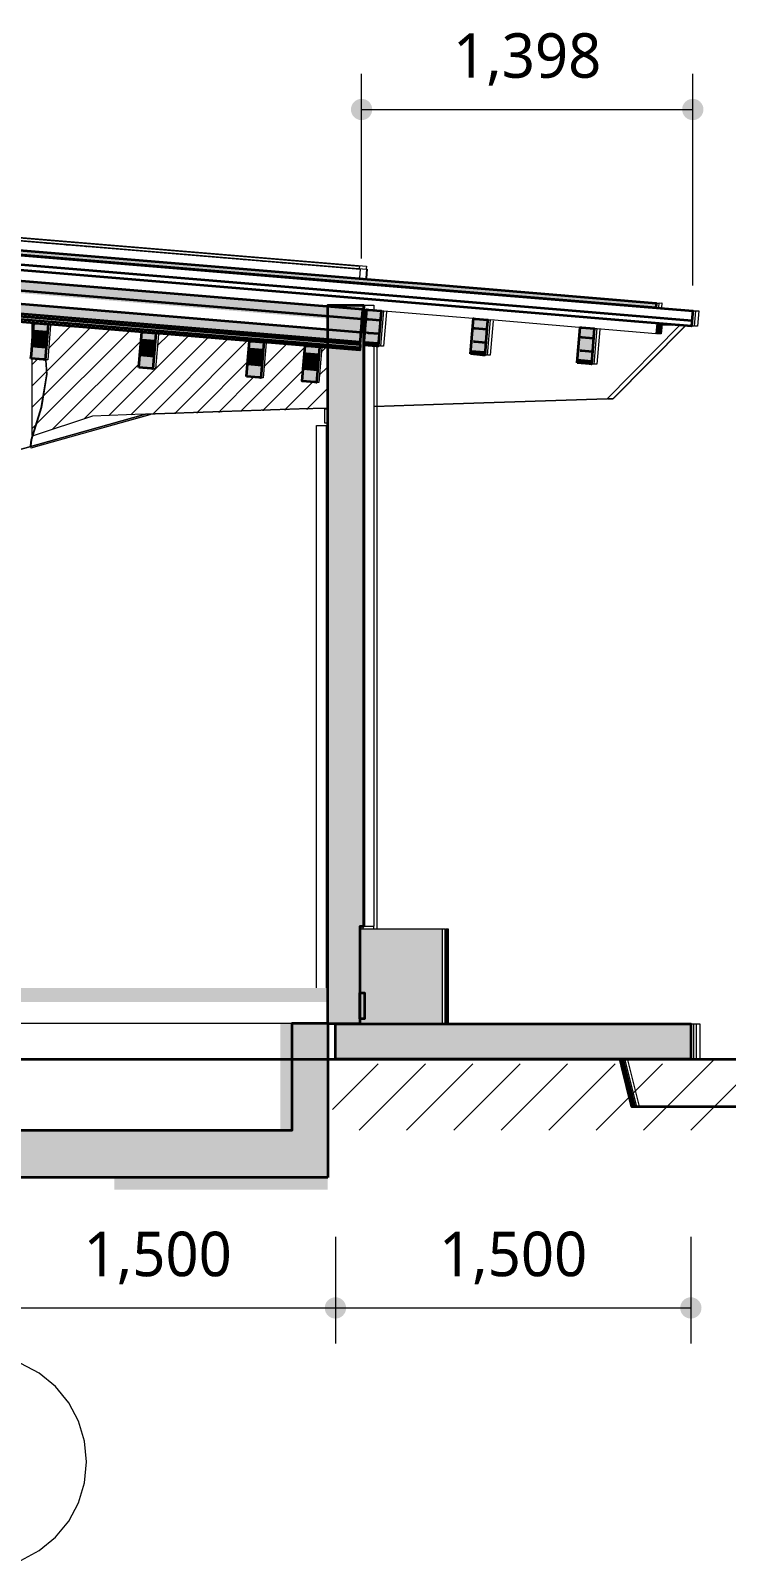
# Model space of a CAD drawing. Header units: millimetres. Extents: x 0 to 135734, y 0 to 59400.
# Drawn here: x 52314 to 55250, y 23384 to 29842 of the extents above; entities that cross this region are included whole.
import ezdxf

# ---------------------------------------------------------------- set-up
doc = ezdxf.new("R2010")
doc.units = ezdxf.units.MM
for name, color, linetype, lineweight in [('01_切断（構造・壁）', 7, 'Continuous', 35), ('02_切断（家具）', 8, 'Continuous', 18), ('04_切断（機械室などの塊）', 7, 'Continuous', 35), ('05_断熱（仮）', 2, 'Continuous', 9), ('10_見えがかり', 7, 'Continuous', 13), ('11_見えがかり（家具）', 8, 'Continuous', 9), ('12_見えがかり（ガラス）', 5, 'Continuous', 9), ('14_鏡面', 8, 'Continuous', 9), ('15_地盤', 8, 'Continuous', 9), ('41_通り芯の符号', 1, 'Continuous', 13), ('50_寸法', 3, 'Continuous', 9)]:
    doc.layers.add(name, color=color, linetype=linetype, lineweight=lineweight)
doc.styles.add('JP', font='NotoSansCJKjp-Regular.otf')

msp = doc.modelspace()

# ---------------------------------------------------------------- hatches: boundary and pattern name
at = {"layer": '01_切断（構造・壁）'}
for color, points in [(7, [(54952.6, 28671.5), (54952, 28671.6), (53961.6, 28754.1), (53867, 28762), (43350.9, 29638.3), (43286.6, 29643.7), (42052.8, 29746.5), (42052.9, 29748.5), (42054.4, 29766.4), (43288.3, 29663.5), (43352.6, 29658.2), (53868.7, 28781.9), (53963.2, 28774), (54953.6, 28691.4), (54954.2, 28691.4), (54954, 28688.6)]), (7, [(53599.6, 28683.7), (53702.9, 28683.7), (53706.4, 28683.7), (53717.9, 28683.7), (53717.9, 28348.3), (53717.9, 26841.7), (53717.9, 26060), (53713.2, 26060), (53702.9, 26060), (53702.9, 25650), (53657.9, 25650), (53567.9, 25650), (53567.9, 27635.3), (53567.9, 28348.1), (53567.9, 28683.7)]), (7, [(53567.6, 25742), (53567.6, 25800), (48700, 25800), (48700, 25742)]), (7, [(53702.8, 25670), (53702.8, 25686.4), (53702.8, 25780), (53705.8, 25780), (53722.8, 25780), (53722.8, 25686.4), (53722.8, 25670), (53719.9, 25670)]), (8, [(53567.6, 25000), (53417.6, 25000), (26197.5, 25000), (26047.5, 25000), (26047.5, 25200), (26047.5, 25652), (26197.5, 25652), (26197.5, 25200), (53417.6, 25200), (53417.6, 25652), (53567.6, 25652), (53567.6, 25200)]), (7, [(53685, 25500), (53600.4, 25500), (53600.4, 25538.1), (53600.4, 25650), (53685, 25650), (53793.8, 25650), (53897.1, 25650), (53995.7, 25650), (54090.2, 25650), (54180.9, 25650), (54181, 25650), (54182, 25650), (54184.2, 25650), (54187.6, 25650), (54192.5, 25650), (54199, 25650), (54207.3, 25650), (54217.8, 25650), (54230.9, 25650), (54246.9, 25650), (54266.4, 25650), (54290.2, 25650), (54319, 25650), (54354.2, 25650), (54397.3, 25650), (54450.4, 25650), (54516.5, 25650), (54599.9, 25650), (54707.1, 25650), (54848.2, 25650), (55040, 25650), (55100.4, 25650), (55100.4, 25611.9), (55100.4, 25500), (55040, 25500), (54848.2, 25500), (54707.1, 25500), (54599.9, 25500), (54516.5, 25500), (54450.4, 25500), (54397.3, 25500), (54354.2, 25500), (54319, 25500), (54290.2, 25500), (54266.4, 25500), (54246.9, 25500), (54230.9, 25500), (54217.8, 25500), (54207.3, 25500), (54199, 25500), (54192.5, 25500), (54187.6, 25500), (54184.2, 25500), (54182, 25500), (54181, 25500), (54180.9, 25500), (54090.2, 25500), (53995.7, 25500), (53897.1, 25500), (53793.8, 25500)])]:
    msp.add_hatch(color=color, dxfattribs=at).paths.add_polyline_path(points)
at = {"layer": '01_切断（構造・壁）', "true_color": 0xe9dcc4}
for points in [[(52330.6, 28631), (41767.1, 29511.3), (41768.1, 29523.2), (41854, 29516.1), (41868, 29514.9), (43679.6, 29363.9), (53703.6, 28528.6), (53702.6, 28516.7)], [(53704.3, 28513.6), (53703.6, 28504.6), (43679.6, 29339.9), (41868, 29490.9), (41854, 29492.1), (41768.1, 29499.2), (41767.1, 29487.3), (41765.1, 29487.5), (41767.1, 29511.3), (52332.5, 28630.9), (53704.6, 28516.5)], [(53720.2, 28514.7), (53721.7, 28532.8), (53732.7, 28664.2), (53739.9, 28663.6), (53792.5, 28659.2), (53791, 28641), (53780, 28509.7), (53772.8, 28510.3)], [(54170.2, 28477.2), (54171.7, 28495.3), (54182.7, 28626.7), (54189.9, 28626.1), (54242.5, 28621.7), (54240.9, 28603.5), (54230, 28472.2), (54222.7, 28472.8)], [(52315.2, 28457.8), (52316.7, 28475.9), (52327.7, 28607.2), (52334.9, 28606.6), (52387.5, 28602.3), (52386, 28584.1), (52375, 28452.8), (52367.8, 28453.4)], [(52770.2, 28419.8), (52771.7, 28438), (52782.7, 28569.3), (52789.9, 28568.7), (52842.5, 28564.3), (52841, 28546.2), (52830, 28414.9), (52822.8, 28415.5)], [(54620.2, 28439.7), (54621.7, 28457.8), (54632.7, 28589.2), (54639.9, 28588.6), (54692.4, 28584.2), (54690.9, 28566), (54680, 28434.7), (54672.7, 28435.3)], [(52321.6, 28534.8), (52342.7, 28533), (52381.4, 28529.8), (52379.5, 28506), (52342.7, 28509), (52319.7, 28510.9)], [(52776.6, 28496.9), (52836.4, 28491.9), (52834.5, 28468), (52774.7, 28473)], [(53225.2, 28381.9), (53226.7, 28400), (53237.7, 28531.4), (53244.9, 28530.8), (53297.5, 28526.4), (53296, 28508.3), (53285, 28376.9), (53277.8, 28377.5)], [(53512.8, 28358), (53460.2, 28362.3), (53461.7, 28380.5), (53472.7, 28511.8), (53479.9, 28511.2), (53532.5, 28506.8), (53531, 28488.7), (53520, 28357.4)], [(53781, 28522.2), (53780, 28509.7), (53772.8, 28510.3), (53720.2, 28514.7), (53721.3, 28527.1)], [(54231, 28484.7), (54230, 28472.2), (54222.7, 28472.8), (54170.2, 28477.2), (54171.2, 28489.6)], [(53231.6, 28458.9), (53291.4, 28454), (53289.4, 28430.1), (53229.7, 28435.1)], [(53466.6, 28439.4), (53526.4, 28434.4), (53524.4, 28410.5), (53464.6, 28415.5)], [(54681, 28447.2), (54680, 28434.7), (54672.7, 28435.3), (54620.2, 28439.7), (54621.2, 28452.1)]]:
    msp.add_hatch(color=8, dxfattribs=at).paths.add_polyline_path(points)
at = {"layer": '02_切断（家具）'}
msp.add_hatch(color=8, dxfattribs=at).paths.add_polyline_path([(53812.5, 25650), (53706.5, 25650), (53706.5, 25927), (53706.5, 26050), (53945, 26050), (53992.2, 26050), (54050, 26050), (54050, 25711.9), (54050, 25650), (54023.4, 25650), (53917.8, 25650), (53865.1, 25650), (53833.5, 25650)])
at = {"layer": '05_断熱（仮）', "true_color": 0xf3d98b}
for points in [[(43674.2, 29450.4), (41862.7, 29601.3), (41848.7, 29602.5), (41770.9, 29609), (41775.2, 29660.6), (52342.7, 28780), (53600, 28675.2), (53600, 28623.2)], [(52342.7, 28683), (53600, 28578.2), (53600, 28537.2), (43679.6, 29363.9), (41868, 29514.9), (41854, 29516.1), (41771.8, 29522.9), (41775.2, 29563.6)], [(53592.9, 25675), (53592.9, 28658.7), (53677.9, 28658.7), (53677.9, 25675)], [(52342.7, 28533), (52321.6, 28534.8), (52325.4, 28579.5), (52385.2, 28574.5), (52381.4, 28529.8)], [(52776.6, 28496.9), (52780.4, 28541.5), (52840.2, 28536.6), (52836.4, 28491.9)], [(53231.6, 28458.9), (53235.4, 28503.6), (53295.2, 28498.6), (53291.4, 28454)], [(53466.6, 28439.4), (53470.4, 28484), (53530.2, 28479.1), (53526.4, 28434.4)], [(53367.6, 25652), (53417.6, 25652), (53417.6, 25200), (53367.6, 25200)], [(52667.6, 25000), (53567.6, 25000), (53567.6, 24950), (52667.6, 24950)]]:
    msp.add_hatch(color=8, dxfattribs=at).paths.add_polyline_path(points)
at = {"layer": '14_鏡面', "true_color": 0xdce5ee}
h = msp.add_hatch(dxfattribs=at)
h.set_pattern_fill('ANSI31', scale=20)
h.paths.add_polyline_path([(52320.1, 28950.7), (52320.1, 28950.7), (52574.9, 28929.4), (52829.7, 28908.2), (53084.5, 28887), (53339.3, 28865.7), (53594.1, 28844.5), (53594.1, 28844.5), (52320.1, 28950.7)])
h = msp.add_hatch(dxfattribs=at)
h.set_pattern_fill('ANSI31', scale=20)
h.paths.add_polyline_path([(52320.1, 28607.8), (52326.5, 28607.2), (52320.1, 28531.9)])
h = msp.add_hatch(dxfattribs=at)
h.set_pattern_fill('ANSI31', scale=20)
h.paths.add_polyline_path([(52574.9, 28214.9), (52321.8, 28130.7), (52359.2, 28251.6), (52382.6, 28392.3), (52378.2, 28452.8), (52385.7, 28452.8), (52398, 28601.3), (52781.6, 28569.3), (52768.8, 28419.8), (52828.6, 28414.9), (52840.6, 28414.9), (52853, 28563.4), (53236.6, 28531.4), (53223.8, 28381.9), (53283.5, 28376.9), (53295.6, 28376.9), (53308, 28525.5), (53471.6, 28511.8), (53458.8, 28362.3), (53518.5, 28357.4), (53530.6, 28357.4), (53543, 28505.9), (53566.5, 28503.9), (53566.4, 28248.8), (52798.3, 28223.2), (52797.8, 28223.1)])
h = msp.add_hatch(dxfattribs=at)
h.set_pattern_fill('ANSI31', scale=20)
h.paths.add_polyline_path([(52320.1, 28457.2), (52373.6, 28452.8), (52377.8, 28452.8), (52382.2, 28392.3), (52358.8, 28251.6), (52321.3, 28130.5), (52320.1, 28130.1), (52320.1, 28130.1)])
h = msp.add_hatch(dxfattribs=at)
h.set_pattern_fill('ANSI31', scale=20)
h.paths.add_polyline_path([(53339.3, 28241.3), (53084.5, 28232.8), (52829.7, 28224.3), (52798, 28223.1), (52798.5, 28223.2), (53566.4, 28248.8), (53566.4, 28248.8)])
at = {"layer": '50_寸法'}
for points in [[(53755.4, 29509.2), (53754.5, 29500.5), (53752, 29492), (53747.8, 29484.2), (53742.2, 29477.4), (53735.4, 29471.8), (53727.6, 29467.7), (53719.2, 29465.1), (53710.4, 29464.2), (53701.6, 29465.1), (53693.2, 29467.7), (53685.4, 29471.8), (53678.6, 29477.4), (53673, 29484.2), (53668.8, 29492), (53666.3, 29500.5), (53665.4, 29509.2), (53666.3, 29518), (53668.8, 29526.5), (53673, 29534.2), (53678.6, 29541.1), (53685.4, 29546.7), (53693.2, 29550.8), (53701.6, 29553.4), (53710.4, 29554.2), (53719.2, 29553.4), (53727.6, 29550.8), (53735.4, 29546.7), (53742.2, 29541.1), (53747.8, 29534.2), (53752, 29526.5), (53754.5, 29518)], [(55153.1, 29509.2), (55152.3, 29500.5), (55149.7, 29492), (55145.5, 29484.2), (55139.9, 29477.4), (55133.1, 29471.8), (55125.3, 29467.7), (55116.9, 29465.1), (55108.1, 29464.2), (55099.3, 29465.1), (55090.9, 29467.7), (55083.1, 29471.8), (55076.3, 29477.4), (55070.7, 29484.2), (55066.5, 29492), (55064, 29500.5), (55063.1, 29509.2), (55064, 29518), (55066.5, 29526.5), (55070.7, 29534.2), (55076.3, 29541.1), (55083.1, 29546.7), (55090.9, 29550.8), (55099.3, 29553.4), (55108.1, 29554.2), (55116.9, 29553.4), (55125.3, 29550.8), (55133.1, 29546.7), (55139.9, 29541.1), (55145.5, 29534.2), (55149.7, 29526.5), (55152.3, 29518)], [(53645, 24450), (53644.1, 24441.2), (53641.6, 24432.8), (53637.4, 24425), (53631.8, 24418.2), (53625, 24412.6), (53617.2, 24408.4), (53608.8, 24405.9), (53600, 24405), (53591.2, 24405.9), (53582.8, 24408.4), (53575, 24412.6), (53568.2, 24418.2), (53562.6, 24425), (53558.4, 24432.8), (53555.9, 24441.2), (53555, 24450), (53555.9, 24458.8), (53558.4, 24467.2), (53562.6, 24475), (53568.2, 24481.8), (53575, 24487.4), (53582.8, 24491.6), (53591.2, 24494.1), (53600, 24495), (53608.8, 24494.1), (53617.2, 24491.6), (53625, 24487.4), (53631.8, 24481.8), (53637.4, 24475), (53641.6, 24467.2), (53644.1, 24458.8)], [(55145, 24450), (55144.1, 24441.2), (55141.6, 24432.8), (55137.4, 24425), (55131.8, 24418.2), (55125, 24412.6), (55117.2, 24408.4), (55108.8, 24405.9), (55100, 24405), (55091.2, 24405.9), (55082.8, 24408.4), (55075, 24412.6), (55068.2, 24418.2), (55062.6, 24425), (55058.4, 24432.8), (55055.9, 24441.2), (55055, 24450), (55055.9, 24458.8), (55058.4, 24467.2), (55062.6, 24475), (55068.2, 24481.8), (55075, 24487.4), (55082.8, 24491.6), (55091.2, 24494.1), (55100, 24495), (55108.8, 24494.1), (55117.2, 24491.6), (55125, 24487.4), (55131.8, 24481.8), (55137.4, 24475), (55141.6, 24467.2), (55144.1, 24458.8)]]:
    msp.add_hatch(color=7, dxfattribs=at).paths.add_polyline_path(points)

# ---------------------------------------------------------------- linework, layer by layer
at = {"layer": '01_切断（構造・壁）'}
for points in [[(41848.7, 29699.5), (41762.8, 29706.7), (41763.6, 29717.3), (41768.1, 29770.2), (41854, 29763.1), (41868, 29761.9), (43679.6, 29610.9), (53707.9, 28775.3), (53707.9, 28775.3), (54869, 28678.5), (55108.1, 28658.6), (55107.2, 28648), (55102.8, 28595), (54863.7, 28614.9), (53702.6, 28711.7), (53702.6, 28711.7), (43674.2, 29547.4), (41862.7, 29698.3), (41848.7, 29699.5)], [(41768, 29729.7), (41768.1, 29730.2), (41854, 29723.1), (41868, 29721.9), (43679.6, 29570.9), (53707.9, 28735.3), (53707.9, 28735.3), (54869, 28638.5), (55103.8, 28618.9)], [(54952.6, 28671.5), (54952, 28671.6), (53961.6, 28754.1), (53867, 28762), (43350.9, 29638.3), (43286.6, 29643.7), (42052.8, 29746.5), (42052.9, 29748.5), (42054.4, 29766.4), (43288.3, 29663.5), (43352.6, 29658.2), (53868.7, 28781.9), (53963.2, 28774), (54953.6, 28691.4), (54954.2, 28691.4), (54954, 28688.6), (54952.6, 28671.5)], [(52342.7, 28780), (53715, 28665.7), (53713.5, 28647.6), (53702.6, 28516.7), (52330.6, 28631), (41762.8, 29511.7), (41764.3, 29529.7), (41775.2, 29660.6), (52342.7, 28780)], [(41775.1, 29620.1), (41775.2, 29620.6), (52342.7, 28740)], [(41768, 29522.7), (41768.1, 29523.2), (41854, 29516.1), (41868, 29514.9), (43679.6, 29363.9), (53702.6, 28528.7)], [(41775.1, 29563.1), (41775.2, 29563.6), (52342.7, 28683)], [(52332.5, 28630.9), (53704.6, 28516.5), (53704.3, 28513.6), (53702.6, 28492.7), (52330.6, 28607), (41762.8, 29487.7), (41763, 29490.6), (41764.7, 29511.5), (52332.5, 28630.9)], [(41768, 29498.7), (41768.1, 29499.2), (41854, 29492.1), (41868, 29490.9), (43679.6, 29339.9), (53702.6, 28504.7)], [(52342.7, 28740), (53710.7, 28626)], [(52342.7, 28683), (53706, 28569.4)], [(53599.6, 28683.7), (53702.9, 28683.7), (53706.4, 28683.7), (53717.9, 28683.7), (53717.9, 28348.3), (53717.9, 26841.7), (53717.9, 26060), (53713.2, 26060), (53702.9, 26060), (53702.9, 25650), (53657.9, 25650), (53567.9, 25650), (53567.9, 27635.3), (53567.9, 28348.1), (53567.9, 28683.7), (53599.6, 28683.7)], [(53720.2, 28514.7), (53721.7, 28532.8), (53732.7, 28664.2), (53739.9, 28663.6), (53792.5, 28659.2), (53791, 28641), (53780, 28509.7), (53772.8, 28510.3), (53720.2, 28514.7)], [(53720.2, 28514.7), (53721.7, 28532.8), (53732.7, 28664.2), (53739.9, 28663.6), (53792.5, 28659.2), (53791, 28641), (53780, 28509.7), (53772.8, 28510.3), (53720.2, 28514.7)], [(53732.6, 28623.7), (53732.7, 28624.2), (53739.9, 28623.6), (53788.2, 28619.5)], [(54170.2, 28477.2), (54171.7, 28495.3), (54182.7, 28626.7), (54189.9, 28626.1), (54242.5, 28621.7), (54240.9, 28603.5), (54230, 28472.2), (54222.7, 28472.8), (54170.2, 28477.2)], [(54170.2, 28477.2), (54171.7, 28495.3), (54182.7, 28626.7), (54189.9, 28626.1), (54242.5, 28621.7), (54240.9, 28603.5), (54230, 28472.2), (54222.7, 28472.8), (54170.2, 28477.2)], [(52315.2, 28457.8), (52316.7, 28475.9), (52327.7, 28607.2), (52334.9, 28606.6), (52387.5, 28602.3), (52386, 28584.1), (52375, 28452.8), (52367.8, 28453.4), (52315.2, 28457.8)], [(52315.2, 28457.8), (52316.7, 28475.9), (52327.7, 28607.2), (52334.9, 28606.6), (52387.5, 28602.3), (52386, 28584.1), (52375, 28452.8), (52367.8, 28453.4), (52315.2, 28457.8)], [(52770.2, 28419.8), (52771.7, 28438), (52782.7, 28569.3), (52789.9, 28568.7), (52842.5, 28564.3), (52841, 28546.2), (52830, 28414.9), (52822.8, 28415.5), (52770.2, 28419.8)], [(52770.2, 28419.8), (52771.7, 28438), (52782.7, 28569.3), (52789.9, 28568.7), (52842.5, 28564.3), (52841, 28546.2), (52830, 28414.9), (52822.8, 28415.5), (52770.2, 28419.8)], [(53732.6, 28566.7), (53732.7, 28567.2), (53739.9, 28566.6), (53783.4, 28562.9)], [(54182.6, 28586.2), (54182.7, 28586.7), (54189.9, 28586.1), (54238.1, 28582)], [(54620.2, 28439.7), (54621.7, 28457.8), (54632.7, 28589.2), (54639.9, 28588.6), (54692.4, 28584.2), (54690.9, 28566), (54680, 28434.7), (54672.7, 28435.3), (54620.2, 28439.7)], [(54620.2, 28439.7), (54621.7, 28457.8), (54632.7, 28589.2), (54639.9, 28588.6), (54692.4, 28584.2), (54690.9, 28566), (54680, 28434.7), (54672.7, 28435.3), (54620.2, 28439.7)], [(54632.6, 28548.7), (54632.7, 28549.2), (54639.9, 28548.6), (54688.1, 28544.5)], [(52320.7, 28510.9), (52342.7, 28509)], [(52322.6, 28534.7), (52342.7, 28533)], [(52342.7, 28533), (52380.4, 28529.9)], [(52342.7, 28509), (52378.5, 28506)], [(52777.6, 28496.8), (52835.4, 28492)], [(53225.2, 28381.9), (53226.7, 28400), (53237.7, 28531.4), (53244.9, 28530.8), (53297.5, 28526.4), (53296, 28508.3), (53285, 28376.9), (53277.8, 28377.5), (53225.2, 28381.9)], [(53225.2, 28381.9), (53226.7, 28400), (53237.7, 28531.4), (53244.9, 28530.8), (53297.5, 28526.4), (53296, 28508.3), (53285, 28376.9), (53277.8, 28377.5), (53225.2, 28381.9)], [(53512.8, 28358), (53460.2, 28362.3), (53461.7, 28380.5), (53472.7, 28511.8), (53479.9, 28511.2), (53532.5, 28506.8), (53531, 28488.7), (53520, 28357.4), (53512.8, 28358)], [(53460.2, 28362.3), (53461.7, 28380.5), (53472.7, 28511.8), (53479.9, 28511.2), (53532.5, 28506.8), (53531, 28488.7), (53520, 28357.4), (53512.8, 28358), (53460.2, 28362.3)], [(53722.2, 28527.1), (53780, 28522.2)], [(54172.2, 28489.6), (54230, 28484.7)], [(54182.6, 28529.2), (54182.7, 28529.7), (54189.9, 28529.1), (54233.4, 28525.4)], [(54632.6, 28491.7), (54632.7, 28492.2), (54639.9, 28491.6), (54683.4, 28487.9)], [(52775.7, 28472.9), (52833.5, 28468.1)], [(53230.6, 28435), (53288.4, 28430.2)], [(53232.6, 28458.9), (53290.4, 28454)], [(53465.6, 28415.4), (53523.4, 28410.6)], [(53467.6, 28439.3), (53525.4, 28434.5)], [(54622.2, 28452.1), (54680, 28447.2)], [(53702.8, 25670), (53702.8, 25686.4), (53702.8, 25780), (53705.8, 25780), (53722.8, 25780), (53722.8, 25686.4), (53722.8, 25670), (53719.9, 25670), (53702.8, 25670)], [(53567.6, 25000), (53417.6, 25000), (26197.5, 25000), (26047.5, 25000), (26047.5, 25200), (26047.5, 25652), (26197.5, 25652), (26197.5, 25200), (53417.6, 25200), (53417.6, 25652), (53567.6, 25652), (53567.6, 25200), (53567.6, 25000)], [(53685, 25500), (53600.4, 25500), (53600.4, 25538.1), (53600.4, 25650), (53685, 25650), (53793.8, 25650), (53897.1, 25650), (53995.7, 25650), (54090.2, 25650), (54180.9, 25650), (54181, 25650), (54182, 25650), (54184.2, 25650), (54187.6, 25650), (54192.5, 25650), (54199, 25650), (54207.3, 25650), (54217.8, 25650), (54230.9, 25650), (54246.9, 25650), (54266.4, 25650), (54290.2, 25650), (54319, 25650), (54354.2, 25650), (54397.3, 25650), (54450.4, 25650), (54516.5, 25650), (54599.9, 25650), (54707.1, 25650), (54848.2, 25650), (55040, 25650), (55100.4, 25650), (55100.4, 25611.9), (55100.4, 25500), (55040, 25500), (54848.2, 25500), (54707.1, 25500), (54599.9, 25500), (54516.5, 25500), (54450.4, 25500), (54397.3, 25500), (54354.2, 25500), (54319, 25500), (54290.2, 25500), (54266.4, 25500), (54246.9, 25500), (54230.9, 25500), (54217.8, 25500), (54207.3, 25500), (54199, 25500), (54192.5, 25500), (54187.6, 25500), (54184.2, 25500), (54182, 25500), (54181, 25500), (54180.9, 25500), (54090.2, 25500), (53995.7, 25500), (53897.1, 25500), (53793.8, 25500), (53685, 25500)], [(22600, 25500), (57900, 25500)], [(54799.8, 25500), (54806.8, 25471.9), (54849.8, 25300), (54920, 25300), (55349.8, 25300), (55356.8, 25328), (55399.8, 25500)]]:
    msp.add_lwpolyline(points, dxfattribs=at)
at = {"layer": '02_切断（家具）'}
msp.add_lwpolyline([(53812.5, 25650), (53706.5, 25650), (53706.5, 25927), (53706.5, 26050), (53945, 26050), (53992.2, 26050), (54050, 26050), (54050, 25711.9), (54050, 25650), (54023.4, 25650), (53917.8, 25650), (53865.1, 25650), (53833.5, 25650), (53812.5, 25650)], dxfattribs=at)
at = {"layer": '04_切断（機械室などの塊）'}
msp.add_lwpolyline([(54647.9, 25500), (54729.7, 25500), (54799.8, 25500)], dxfattribs=at)
at = {"layer": '10_見えがかり'}
for points in [[(41777.2, 29829.2), (53705, 28835.3), (53702, 28798.7)], [(41791.8, 29830.1), (41791.8, 29830.3), (41792.8, 29830.3), (53731.1, 28835.3), (53728, 28797.5)], [(41717.6, 29065.2), (41880.5, 29051.6), (42528, 28997.7), (43175.5, 28943.7), (43823, 28889.8), (44470.5, 28835.8), (45118, 28781.8), (45765.5, 28727.9), (46413, 28673.9), (47060.5, 28619.9), (47708, 28566), (48355.5, 28512), (49003, 28458.1), (49650.5, 28404.1), (50298, 28350.1), (50945.5, 28296.2), (51592.9, 28242), (52189, 28051.9), (52798.3, 28223.2), (53447.6, 28244.9), (53564.4, 28248.8)], [(53564.4, 28248.8), (53447.9, 28244.9), (52798.5, 28223.2), (52189.1, 28051.9), (52188.9, 28051.9), (51592.7, 28242), (50945.2, 28296.2), (50297.7, 28350.1), (49650.3, 28404.1), (49002.8, 28458.1), (48355.3, 28512), (47707.8, 28566), (47060.3, 28619.9), (46412.8, 28673.9), (45765.3, 28727.9), (45117.8, 28781.8), (44470.3, 28835.8), (43822.8, 28889.8), (43175.3, 28943.7), (42527.8, 28997.7), (41880.3, 29051.6), (41717.6, 29065.2)], [(53733.1, 28835.3), (53734, 28835.3), (53730.8, 28797.2)], [(53719.9, 28683.7), (53722.4, 28683.7), (53722.4, 28667.9)], [(53724.4, 28683.7), (53762.7, 28683.7), (53762.7, 28664)], [(54956.1, 28692.1), (54965, 28691.4), (54963.5, 28673.6)], [(54966.7, 28692.4), (54978.4, 28691.5), (54978.1, 28691.5), (54976.6, 28673.6)], [(53719.9, 28666.1), (53725.6, 28665.7), (53719.9, 28597.4)], [(53794.3, 28659.9), (53803, 28659.2), (53790.6, 28509.7)], [(53815.5, 28655), (53803.4, 28509.7), (53792.6, 28509.7)], [(54179.2, 28626.9), (53804.9, 28658.1)], [(54244.3, 28622.4), (54253, 28621.7), (54240.5, 28472.2)], [(54265.4, 28617.6), (54253.3, 28472.2), (54242.5, 28472.2)], [(54629.2, 28589.4), (54254.9, 28620.6)], [(55110, 28659.4), (55119.4, 28658.6), (55114.1, 28595), (55104.8, 28595)], [(55121.2, 28659.6), (55133, 28658.6), (55127.7, 28595), (55116.1, 28595)], [(52320.1, 28555.4), (52320.1, 28605.8)], [(52397.9, 28599.3), (52385.7, 28452.8)], [(52852.8, 28561.4), (52840.6, 28414.9)], [(53722.4, 28603.8), (53722.4, 28582.9)], [(53764.7, 28255.5), (54097, 28266.5), (54746.4, 28288.2), (55052.4, 28597)], [(55052.6, 28597), (54746.6, 28288.2), (54097.2, 28266.5), (53764.7, 28255.5)], [(54694.3, 28584.9), (54703, 28584.2), (54690.5, 28434.7)], [(54715.4, 28580.2), (54703.3, 28434.7), (54692.5, 28434.7)], [(54955.9, 28605.1), (54952.4, 28562.5), (54952.1, 28562.5), (54704.9, 28583.1)], [(55076.5, 28595), (54772.5, 28288.2), (54749.3, 28287.4)], [(54749.4, 28287.5), (54770.9, 28288.2), (55075.1, 28595.1)], [(54960.8, 28604.6), (54957.3, 28562.5), (54956.7, 28562.5), (54954.9, 28562.7)], [(54965.2, 28604.3), (54961.7, 28562.5), (54961.1, 28562.5), (54959.3, 28562.7)], [(54969.5, 28603.9), (54966.1, 28562.5), (54965.5, 28562.5), (54963.7, 28562.7)], [(54969.9, 28562.5), (54968.1, 28562.7)], [(54973.9, 28603.6), (54970.5, 28562.5), (54969.9, 28562.5)], [(54974.3, 28562.5), (54972.5, 28562.7)], [(54978.3, 28603.2), (54974.9, 28562.5), (54974.3, 28562.5)], [(54980, 28599.8), (55023.5, 28599.4)], [(55023.6, 28599.4), (54980, 28599.8)], [(53307.8, 28523.5), (53295.6, 28376.9)], [(53542.8, 28503.9), (53530.6, 28357.4)], [(53722.4, 28512.4), (53722.1, 26060), (53719.9, 26060)], [(53762.7, 28509.6), (53762.7, 26060), (53724.1, 26060)], [(53775, 28508.7), (53775, 28257.8)], [(53790.6, 28509.7), (53782, 28509.7)], [(52313.6, 28089), (52316.6, 28115), (52358.8, 28251.6), (52382.2, 28392.3), (52377.9, 28450.8)], [(52378.4, 28450.8), (52382.6, 28392.3), (52359.2, 28251.6), (52317, 28115), (52314, 28089.2)], [(52320.1, 28133.3), (52320.1, 28455.2)], [(52385.7, 28452.8), (52377, 28452.8)], [(54240.5, 28472.2), (54232, 28472.2)], [(54690.5, 28434.7), (54682, 28434.7)], [(52840.6, 28414.9), (52832, 28414.9)], [(53295.6, 28376.9), (53287, 28376.9)], [(53530.6, 28357.4), (53522, 28357.4)], [(52819.6, 28221.8), (52315, 28079.9)], [(52315, 28080.4), (52817.8, 28221.8)], [(52789.3, 28222.8), (52574.9, 28214.9), (52324.2, 28131.5)], [(53555.6, 28185), (53555.6, 28245), (53563.6, 28245)], [(53565.6, 25802), (53565.6, 28245), (53565.9, 28245)], [(53775, 28253.8), (53775, 26060), (53774.9, 26060)], [(53520.6, 25802), (53520.6, 28175), (53561.2, 28175)], [(53563.6, 28185), (53555.6, 28185)], [(53561.2, 28175), (53561.2, 25802)], [(53563.2, 28175), (53563.6, 28175)], [(53563.6, 28115), (53563.2, 28115)], [(53707.4, 26058), (53707.4, 26052)], [(53716, 26058), (53716, 26052)], [(53761, 26058), (53761, 26052)], [(53774.9, 26060), (53774.9, 26052)], [(53563.2, 25890), (53563.6, 25890)], [(53565.6, 25654), (53565.6, 25740)], [(48700, 25652), (53417.6, 25652)], [(55103.3, 25650), (55103.3, 25500), (55102.4, 25500)], [(55102.4, 25650), (55103.3, 25650)], [(55105.3, 25650), (55110.7, 25650), (55110.7, 25500), (55105.3, 25500)], [(55112.7, 25650), (55122.3, 25650), (55122.3, 25500), (55112.7, 25500)], [(55124.3, 25650), (55138.2, 25650), (55138.2, 25500), (55124.3, 25500)], [(54801.4, 25498), (54850.9, 25300), (54849.7, 25300), (54800.2, 25498)], [(54805.2, 25498), (54854.7, 25300)], [(54808.1, 25498), (54857.6, 25300)], [(54811.7, 25498), (54861.2, 25300)], [(54816, 25498), (54865.5, 25300)], [(54820.9, 25498), (54870.4, 25300)], [(54832.8, 25498), (54882.3, 25300), (54872.4, 25300)], [(54854.7, 25300), (54854.5, 25300)], [(54857.6, 25300), (54856.7, 25300)], [(54861.2, 25300), (54859.6, 25300)], [(54865.5, 25300), (54863.2, 25300)], [(54870.4, 25300), (54867.5, 25300)]]:
    msp.add_lwpolyline(points, dxfattribs=at)
at = {"layer": '11_見えがかり（家具）'}
for points in [[(54052.4, 26050), (54062.2, 26050)], [(54062.2, 26050), (54062.2, 25652)], [(54064.2, 26050), (54067.2, 26050), (54067.2, 25652)], [(54069.2, 26050), (54073, 26050), (54073, 25652)], [(54075, 26050), (54076.3, 26050), (54076.3, 25652)]]:
    msp.add_lwpolyline(points, dxfattribs=at)
at = {"layer": '12_見えがかり（ガラス）'}
for points in [[(41777.2, 29841.3), (53701.6, 28847.6), (53700.8, 28837.6)], [(41791.7, 29842.3), (53731, 28847.6), (53730.1, 28837.3)], [(41791.7, 29840.1), (53701.6, 28847.6), (53700.8, 28837.7)]]:
    msp.add_lwpolyline(points, dxfattribs=at)
at = {"layer": '15_地盤'}
for points in [[(53587.6, 25287.6), (53780, 25480)], [(53700, 25200), (53980, 25480)], [(53900, 25200), (54180, 25480)], [(54100, 25200), (54380, 25480)], [(54300, 25200), (54580, 25480)], [(54500, 25200), (54780, 25480)], [(54700, 25200), (54980, 25480)], [(54900, 25200), (55200, 25500)], [(55100, 25200), (55400, 25500)]]:
    msp.add_lwpolyline(points, dxfattribs=at)
at = {"layer": '41_通り芯の符号'}
for points in [[(52550, 23800), (52541.4, 23887.8), (52515.7, 23972.2), (52474.2, 24050), (52418.2, 24118.2), (52350, 24174.2), (52272.2, 24215.7)], [(52272.2, 23384.3), (52350, 23425.8), (52418.2, 23481.8), (52474.2, 23550), (52515.7, 23627.8), (52541.4, 23712.2), (52550, 23800)]]:
    msp.add_lwpolyline(points, dxfattribs=at)
at = {"layer": '50_寸法'}
for points in [[(53710.4, 28880), (53710.4, 29659.2)], [(55108.1, 28766.1), (55108.1, 29659.2)], [(53710.4, 29509.2), (55108.1, 29509.2)], [(53600, 24750), (53600, 24300)], [(55100, 24750), (55100, 24300)], [(41700, 24450), (55100, 24450)]]:
    msp.add_lwpolyline(points, dxfattribs=at)

# ---------------------------------------------------------------- texts
at = {"layer": '50_寸法', "char_height": 187.87, "attachment_point": 8, "style": 'JP'}
for s, insert in [('1,398', (54409.3, 29609.2)), ('1,500', (52850, 24550)), ('1,500', (54350, 24550))]:
    msp.add_mtext(s, dxfattribs=dict(at, insert=insert))

doc.saveas('drawing.dxf')
